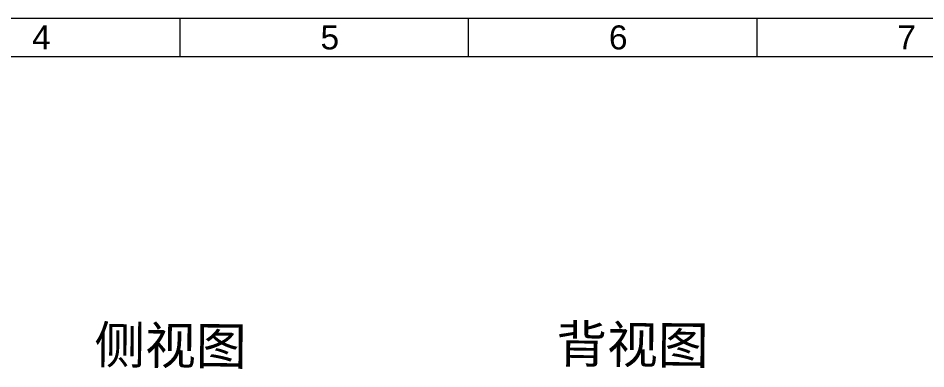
# Model space of a CAD drawing. Header units: millimetres. Extents: x 17 to 351, y 28 to 265.
# Drawn here: x 133.1 to 235.7, y 225 to 264.7 of the extents above; entities that cross this region are included whole.
import ezdxf

# ---------------------------------------------------------------- set-up
doc = ezdxf.new("R2010")
doc.units = ezdxf.units.MM
doc.layers.add('DIM', color=3, linetype='Continuous', lineweight=5)
doc.layers.add('图框', color=255, linetype='Continuous', lineweight=5)
doc.styles.get("Standard").update_dxf_attribs({"font": 'arial.ttf'})

msp = doc.modelspace()

# ---------------------------------------------------------------- linework, layer by layer
at = {"layer": '图框', "color": 7, "linetype": 'ByBlock', "lineweight": 13, "ltscale": 0.55}
for p, q in [((16.794, 264.678), (351.227, 264.678)), ((151.436, 260.334), (151.436, 264.678)), ((184.01, 260.334), (184.01, 264.678)), ((216.585, 260.334), (216.585, 264.678)), ((21.138, 260.334), (346.883, 260.334))]:
    msp.add_line(p, q, dxfattribs=at)

# ---------------------------------------------------------------- texts
at = {"layer": 'DIM', "color": 1, "char_height": 4.2042, "width": 25.64897, "attachment_point": 1, "rotation": 359.42318}
for s, insert in [('{\\fSimSun|b0|i0|c134|p54;侧视图}', (141.76, 229.877)), ('{\\fSimSun|b0|i0|c134|p54;背视图}', (193.938, 229.979))]:
    msp.add_mtext(s, dxfattribs=dict(at, insert=insert))
at = {"layer": '图框', "color": 7, "linetype": 'ByBlock', "lineweight": 13, "ltscale": 0.55, "char_height": 2.715, "width": 4.62148, "attachment_point": 1}
for s, insert in [('4', (134.702, 263.859)), ('5', (167.276, 263.859)), ('6', (199.851, 263.859)), ('7', (232.425, 263.859))]:
    msp.add_mtext(s, dxfattribs=dict(at, insert=insert))

doc.saveas('drawing.dxf')
